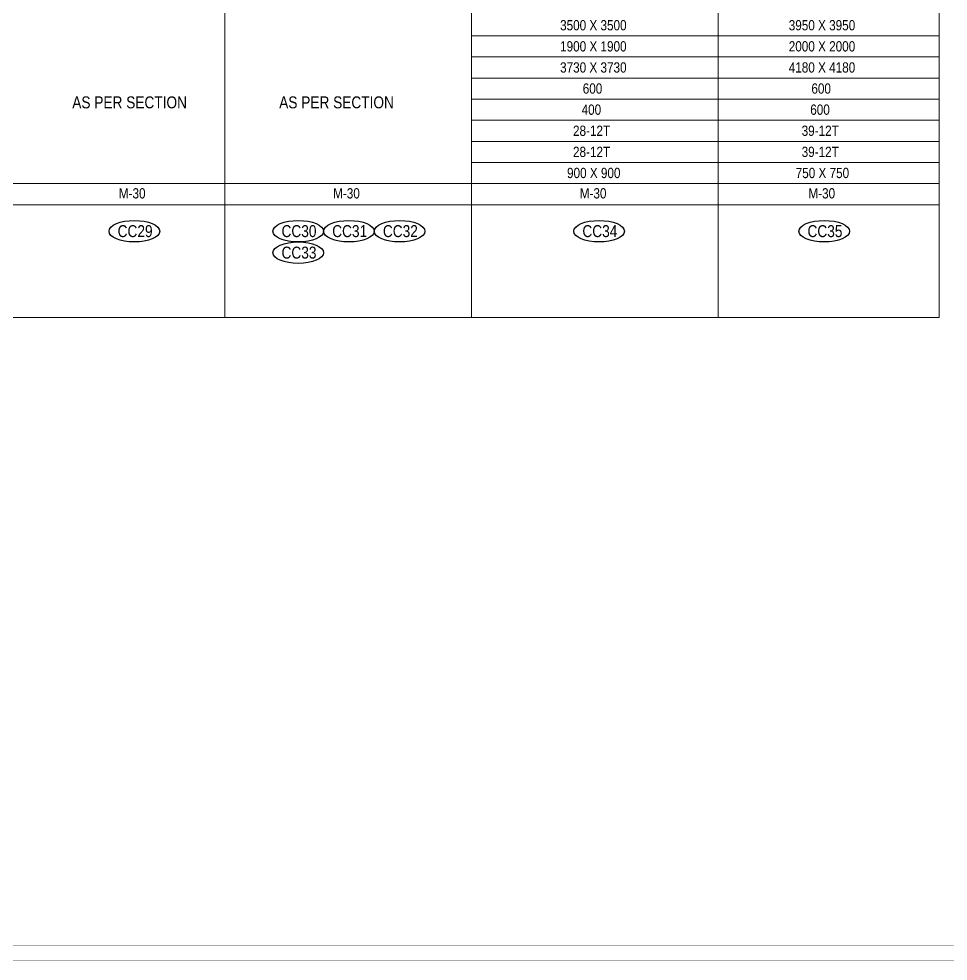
# Model space of a CAD drawing. Header units: millimetres. Extents: x 1112055 to 3390982, y -148532 to 766891.
# Drawn here: x 2349008 to 2376265, y 599265 to 626896 of the extents above; entities that cross this region are included whole.
import ezdxf
from ezdxf.enums import TextEntityAlignment as Align

# ---------------------------------------------------------------- set-up
doc = ezdxf.new("R2010")
doc.units = ezdxf.units.MM
doc.layers.add('B COLSCH', color=204, linetype='Continuous', lineweight=20)
doc.layers.add('B TITLE BLOCK', color=250, linetype='Continuous', lineweight=0)
doc.layers.add('B TEXT', color=7, linetype='Continuous')
doc.styles.add('SWINC', font='swissc.ttf')

msp = doc.modelspace()

# ---------------------------------------------------------------- linework, layer by layer
at = {"layer": 'B COLSCH', "color": 250, "lineweight": 0}
for p, q in [((2375997.6, 677775), (2375997.6, 618141.8)), ((2355047.6, 676456), (2355047.6, 618141.8)), ((2362281.1, 676456), (2362281.1, 618141.8)), ((2369514.6, 676456), (2369514.6, 618141.8)), ((2362281.1, 626398), (2375997.6, 626398)), ((2362281.1, 625779.2), (2375997.6, 625779.2)), ((2362281.1, 625160.3), (2375997.6, 625160.3)), ((2362281.1, 624541.4), (2375997.6, 624541.4)), ((2362281.1, 623922.6), (2375997.6, 623922.6)), ((2362281.1, 623303.7), (2375997.6, 623303.7)), ((2362281.1, 622684.8), (2375997.6, 622684.8)), ((2203002.6, 622066), (2375997.6, 622066)), ((2203002.6, 621447.1), (2375997.6, 621447.1)), ((2203002.6, 618141.8), (2375997.6, 618141.8))]:
    msp.add_line(p, q, dxfattribs=at)
at = {"layer": 'B TEXT', "color": 250}
for centre in [(2352395.9, 620668.5), (2357202.6, 620668.5), (2358689.5, 620668.5), (2360176.3, 620668.5), (2366027.9, 620668.5), (2372629.4, 620668.5), (2357202.6, 620038.3)]:
    msp.add_ellipse(centre, major_axis=(743.4, 0), ratio=0.4237999, dxfattribs=at)
at = {"layer": 'B TITLE BLOCK', "color": 1, "const_width": 10.1}
msp.add_lwpolyline([(2202163.6, 678597.2), (2202163.6, 599270.5), (2390290, 599270.5), (2390290, 678597.2)], close=True, dxfattribs=at)
at = {"layer": 'B TITLE BLOCK', "color": 250, "lineweight": 0, "const_width": 10.1}
msp.add_lwpolyline([(2202612.1, 678148.7), (2202612.1, 599718.9), (2389841.5, 599718.9), (2389841.5, 678148.7)], close=True, dxfattribs=at)

# ---------------------------------------------------------------- texts
at = {"layer": 'B TEXT', "style": 'SWINC'}
for s, p in [('3500 X 3500', (2364883.5, 626468.8)), ('3950 X 3950', (2371589.8, 626468.8)), ('1900 X 1900', (2364883.5, 625849.9)), ('2000 X 2000', (2371589.8, 625849.9)), ('3730 X 3730', (2364883.5, 625231.1)), ('4180 X 4180', (2371589.8, 625231.1)), ('600', (2365547.3, 624612.2)), ('600', (2372253.7, 624612.2)), ('400', (2365514.2, 623993.3)), ('600', (2372220.6, 623993.3)), ('28-12T', (2365262.1, 623374.5)), ('39-12T', (2371968.5, 623374.5)), ('28-12T', (2365262.1, 622755.6)), ('39-12T', (2371968.5, 622755.6)), ('900 X 900', (2365087, 622136.8)), ('750 X 750', (2371793.4, 622136.8)), ('M-30', (2351941, 621539.4)), ('M-30', (2358226.3, 621539.4)), ('M-30', (2365459.8, 621539.4)), ('M-30', (2372166.2, 621539.4))]:
    msp.add_text(s, height=300, dxfattribs=at).set_placement(p, align=Align.BOTTOM_LEFT)
at = {"layer": 'B TEXT', "color": 6, "style": 'SWINC'}
for s, p in [('AS PER SECTION', (2350575.4, 624271.6)), ('AS PER SECTION', (2356644.7, 624271.6)), ('CC29', (2351905.9, 620496.4)), ('CC30', (2356712.6, 620496.4)), ('CC31', (2358199.4, 620496.4)), ('CC32', (2359686.3, 620496.4)), ('CC34', (2365537.9, 620496.4)), ('CC35', (2372139.4, 620496.4)), ('CC33', (2356712.6, 619866.3))]:
    msp.add_text(s, height=350, dxfattribs=at).set_placement(p)
at = {"layer": 'B TITLE BLOCK', "color": 251, "insert": (2379779.8, 615248.5), "char_height": 306.257, "attachment_point": 2, "style": 'SWINC'}
msp.add_mtext_dynamic_manual_height_columns('\\pxsm1,qj;{\\fBankGothic Lt BT|b0|i0|c0|p34;BHOOMI\\P\\ps*,q*;\\fGost|b0|i0|c0|p2;\\H0.8x;- CONSULTANTS -\\C1; }', width=800798.623, gutter_width=0, heights=[112641.5], dxfattribs=at)

doc.saveas('drawing.dxf')
